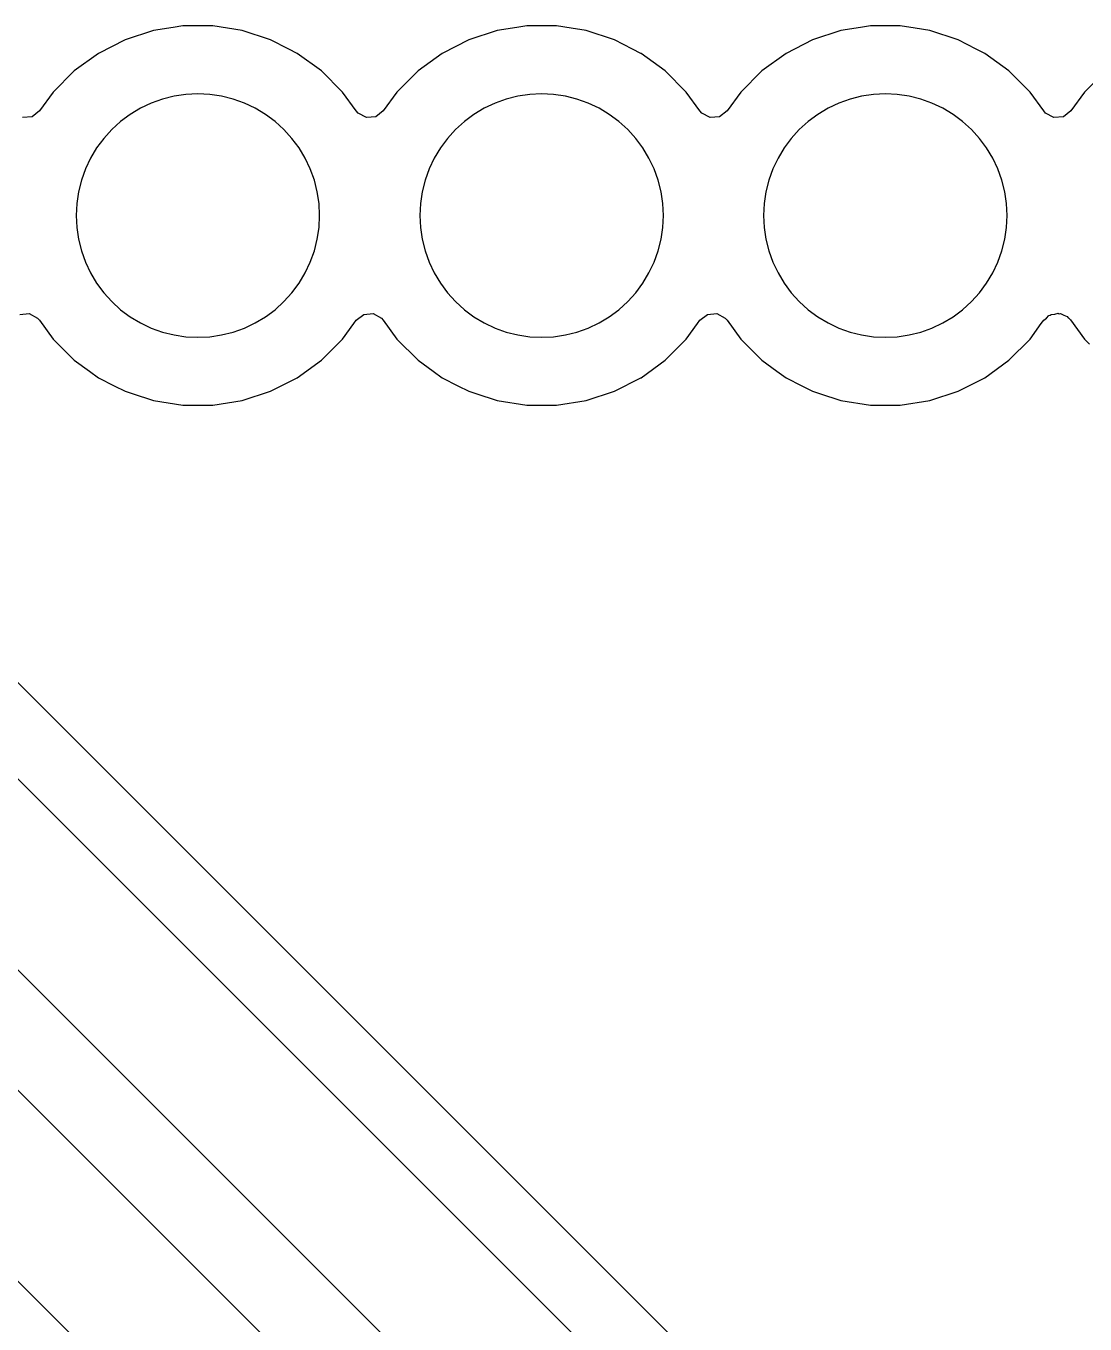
# Model space of a CAD drawing. Header units: metres. Extents: x 85.4 to 154.6, y -104.6 to -40.4.
# Drawn here: x 111.03 to 118.86, y -78.19 to -68.6 of the extents above; entities that cross this region are included whole.
import ezdxf

# ---------------------------------------------------------------- set-up
doc = ezdxf.new("R2010")
doc.units = ezdxf.units.M

msp = doc.modelspace()

# ---------------------------------------------------------------- linework, layer by layer
for points in [[(119.0073, -68.9314), (118.8514, -69.0873), (118.8514, -69.0873), (118.8514, -69.0873), (118.8514, -69.0873), (118.8514, -69.0873), (118.8514, -69.0873), (118.8514, -69.0873), (118.8514, -69.0873), (118.8514, -69.0873), (118.8514, -69.0873), (118.8514, -69.0873), (118.8514, -69.0873), (118.8514, -69.0873), (118.8514, -69.0873), (118.8513, -69.0873), (118.75, -69.2269), (118.6948, -69.2694), (118.6255, -69.2754), (118.5639, -69.2429), (118.5501, -69.2269), (118.4487, -69.0873), (118.4486, -69.0873), (118.4486, -69.0873), (118.4486, -69.0873), (118.4486, -69.0873), (118.4486, -69.0873), (118.4486, -69.0873), (118.4486, -69.0873), (118.4486, -69.0873), (118.4486, -69.0873), (118.4486, -69.0873), (118.4486, -69.0873), (118.4486, -69.0873), (118.4486, -69.0873), (118.4486, -69.0873), (118.2927, -68.9314), (118.2927, -68.9314), (118.2927, -68.9314), (118.2927, -68.9314), (118.2927, -68.9314), (118.2927, -68.9314), (118.2927, -68.9314), (118.2927, -68.9314), (118.2927, -68.9314), (118.2927, -68.9314), (118.2927, -68.9314), (118.2927, -68.9314), (118.2927, -68.9314), (118.2927, -68.9314), (118.2927, -68.9313), (118.1143, -68.8018), (118.1143, -68.8018), (118.1143, -68.8018), (118.1143, -68.8018), (118.1143, -68.8018), (118.1143, -68.8018), (118.1143, -68.8018), (118.1143, -68.8018), (118.1143, -68.8018), (118.1143, -68.8017), (118.1143, -68.8017), (118.1142, -68.8017), (118.1142, -68.8017), (118.0513, -68.7697), (117.9178, -68.7017), (117.9178, -68.7017), (117.9178, -68.7017), (117.9178, -68.7017), (117.9178, -68.7017), (117.9178, -68.7016), (117.9178, -68.7016), (117.9178, -68.7016), (117.9178, -68.7016), (117.9178, -68.7016), (117.9178, -68.7016), (117.9178, -68.7016), (117.9178, -68.7016), (117.9178, -68.7016), (117.9178, -68.7016), (117.9178, -68.7016), (117.9178, -68.7016), (117.9178, -68.7016), (117.9178, -68.7016), (117.7081, -68.6335), (117.7081, -68.6335), (117.7081, -68.6335), (117.7081, -68.6335), (117.7081, -68.6335), (117.7081, -68.6335), (117.7081, -68.6335), (117.7081, -68.6335), (117.7081, -68.6335), (117.708, -68.6335), (117.708, -68.6335), (117.708, -68.6335), (117.708, -68.6335), (117.708, -68.6335), (117.5992, -68.6162), (117.4903, -68.599), (117.4903, -68.599), (117.4903, -68.599), (117.4903, -68.599), (117.4903, -68.599), (117.4903, -68.599), (117.4903, -68.599), (117.4903, -68.599), (117.4903, -68.599), (117.4902, -68.599), (117.4902, -68.599), (117.4902, -68.599), (117.4902, -68.599), (117.4902, -68.599), (117.2698, -68.599), (117.2698, -68.599), (117.2698, -68.599), (117.2698, -68.599), (117.2698, -68.599), (117.2697, -68.599), (117.2697, -68.599), (117.2697, -68.599), (117.2697, -68.599), (117.2697, -68.599), (117.2697, -68.599), (117.2697, -68.599), (117.2697, -68.599), (117.2697, -68.599), (117.1971, -68.6105), (117.052, -68.6335), (117.052, -68.6335), (117.052, -68.6335), (117.0519, -68.6335), (117.0519, -68.6335), (117.0519, -68.6335), (117.0519, -68.6335), (117.0519, -68.6335), (117.0519, -68.6335), (117.0519, -68.6335), (117.0519, -68.6335), (117.0519, -68.6335), (117.0519, -68.6335), (117.0519, -68.6335), (116.8422, -68.7016), (116.8422, -68.7016), (116.8422, -68.7016), (116.8422, -68.7016), (116.8422, -68.7016), (116.8422, -68.7016), (116.8422, -68.7016), (116.8422, -68.7016), (116.8422, -68.7016), (116.8422, -68.7016), (116.8422, -68.7016), (116.8422, -68.7016), (116.8422, -68.7016), (116.8422, -68.7016), (116.8422, -68.7017), (116.8422, -68.7017), (116.8422, -68.7017), (116.8422, -68.7017), (116.8422, -68.7017), (116.6457, -68.8017), (116.6457, -68.8017), (116.6457, -68.8017), (116.6457, -68.8018), (116.6457, -68.8018), (116.6457, -68.8018), (116.6457, -68.8018), (116.6457, -68.8018), (116.6457, -68.8018), (116.6457, -68.8018), (116.6457, -68.8018), (116.6457, -68.8018), (116.6457, -68.8018), (116.6457, -68.8018), (116.4673, -68.9313), (116.4673, -68.9314), (116.4673, -68.9314), (116.4673, -68.9314), (116.4673, -68.9314), (116.4673, -68.9314), (116.4673, -68.9314), (116.4673, -68.9314), (116.4673, -68.9314), (116.4673, -68.9314), (116.4673, -68.9314), (116.4673, -68.9314), (116.4673, -68.9314), (116.4673, -68.9314), (116.4673, -68.9314), (116.3114, -69.0873), (116.3114, -69.0873), (116.3114, -69.0873), (116.3114, -69.0873), (116.3114, -69.0873), (116.3114, -69.0873), (116.3114, -69.0873), (116.3114, -69.0873), (116.3114, -69.0873), (116.3114, -69.0873), (116.3114, -69.0873), (116.3114, -69.0873), (116.3114, -69.0873), (116.3114, -69.0873), (116.3113, -69.0873), (116.21, -69.2269), (116.1548, -69.2694), (116.0855, -69.2754), (116.0239, -69.2429), (116.0101, -69.2269), (115.9087, -69.0873), (115.9086, -69.0873), (115.9086, -69.0873), (115.9086, -69.0873), (115.9086, -69.0873), (115.9086, -69.0873), (115.9086, -69.0873), (115.9086, -69.0873), (115.9086, -69.0873), (115.9086, -69.0873), (115.9086, -69.0873), (115.9086, -69.0873), (115.9086, -69.0873), (115.9086, -69.0873), (115.9086, -69.0873), (115.7527, -68.9314), (115.7527, -68.9314), (115.7527, -68.9314), (115.7527, -68.9314), (115.7527, -68.9314), (115.7527, -68.9314), (115.7527, -68.9314), (115.7527, -68.9314), (115.7527, -68.9314), (115.7527, -68.9314), (115.7527, -68.9314), (115.7527, -68.9314), (115.7527, -68.9314), (115.7527, -68.9314), (115.7527, -68.9313), (115.5743, -68.8018), (115.5743, -68.8018), (115.5743, -68.8018), (115.5743, -68.8018), (115.5743, -68.8018), (115.5743, -68.8018), (115.5743, -68.8018), (115.5743, -68.8018), (115.5743, -68.8018), (115.5743, -68.8017), (115.5743, -68.8017), (115.5742, -68.8017), (115.5742, -68.8017), (115.5113, -68.7697), (115.3778, -68.7017), (115.3778, -68.7017), (115.3778, -68.7017), (115.3778, -68.7017), (115.3778, -68.7017), (115.3778, -68.7016), (115.3778, -68.7016), (115.3778, -68.7016), (115.3778, -68.7016), (115.3778, -68.7016), (115.3778, -68.7016), (115.3778, -68.7016), (115.3778, -68.7016), (115.3778, -68.7016), (115.3778, -68.7016), (115.3778, -68.7016), (115.3778, -68.7016), (115.3778, -68.7016), (115.3778, -68.7016), (115.1681, -68.6335), (115.1681, -68.6335), (115.1681, -68.6335), (115.1681, -68.6335), (115.1681, -68.6335), (115.1681, -68.6335), (115.1681, -68.6335), (115.1681, -68.6335), (115.1681, -68.6335), (115.168, -68.6335), (115.168, -68.6335), (115.168, -68.6335), (115.168, -68.6335), (115.168, -68.6335), (115.0592, -68.6162), (114.9503, -68.599), (114.9503, -68.599), (114.9503, -68.599), (114.9503, -68.599), (114.9503, -68.599), (114.9503, -68.599), (114.9503, -68.599), (114.9503, -68.599), (114.9503, -68.599), (114.9502, -68.599), (114.9502, -68.599), (114.9502, -68.599), (114.9502, -68.599), (114.9502, -68.599), (114.7298, -68.599), (114.7298, -68.599), (114.7298, -68.599), (114.7298, -68.599), (114.7298, -68.599), (114.7297, -68.599), (114.7297, -68.599), (114.7297, -68.599), (114.7297, -68.599), (114.7297, -68.599), (114.7297, -68.599), (114.7297, -68.599), (114.7297, -68.599), (114.7297, -68.599), (114.6571, -68.6105), (114.512, -68.6335), (114.512, -68.6335), (114.512, -68.6335), (114.5119, -68.6335), (114.5119, -68.6335), (114.5119, -68.6335), (114.5119, -68.6335), (114.5119, -68.6335), (114.5119, -68.6335), (114.5119, -68.6335), (114.5119, -68.6335), (114.5119, -68.6335), (114.5119, -68.6335), (114.5119, -68.6335), (114.3022, -68.7016), (114.3022, -68.7016), (114.3022, -68.7016), (114.3022, -68.7016), (114.3022, -68.7016), (114.3022, -68.7016), (114.3022, -68.7016), (114.3022, -68.7016), (114.3022, -68.7016), (114.3022, -68.7016), (114.3022, -68.7016), (114.3022, -68.7016), (114.3022, -68.7016), (114.3022, -68.7016), (114.3022, -68.7017), (114.3022, -68.7017), (114.3022, -68.7017), (114.3022, -68.7017), (114.3022, -68.7017), (114.1057, -68.8017), (114.1057, -68.8017), (114.1057, -68.8017), (114.1057, -68.8018), (114.1057, -68.8018), (114.1057, -68.8018), (114.1057, -68.8018), (114.1057, -68.8018), (114.1057, -68.8018), (114.1057, -68.8018), (114.1057, -68.8018), (114.1057, -68.8018), (114.1057, -68.8018), (114.1057, -68.8018), (113.9273, -68.9313), (113.9273, -68.9314), (113.9273, -68.9314), (113.9273, -68.9314), (113.9273, -68.9314), (113.9273, -68.9314), (113.9273, -68.9314), (113.9273, -68.9314), (113.9273, -68.9314), (113.9273, -68.9314), (113.9273, -68.9314), (113.9273, -68.9314), (113.9273, -68.9314), (113.9273, -68.9314), (113.9273, -68.9314), (113.7714, -69.0873), (113.7714, -69.0873), (113.7714, -69.0873), (113.7714, -69.0873), (113.7714, -69.0873), (113.7714, -69.0873), (113.7714, -69.0873), (113.7714, -69.0873), (113.7714, -69.0873), (113.7714, -69.0873), (113.7714, -69.0873), (113.7714, -69.0873), (113.7714, -69.0873), (113.7714, -69.0873), (113.7713, -69.0873), (113.67, -69.2269), (113.6148, -69.2694), (113.5455, -69.2754), (113.4839, -69.2429), (113.4701, -69.2269), (113.3687, -69.0873), (113.3686, -69.0873), (113.3686, -69.0873), (113.3686, -69.0873), (113.3686, -69.0873), (113.3686, -69.0873), (113.3686, -69.0873), (113.3686, -69.0873), (113.3686, -69.0873), (113.3686, -69.0873), (113.3686, -69.0873), (113.3686, -69.0873), (113.3686, -69.0873), (113.3686, -69.0873), (113.3686, -69.0873), (113.2127, -68.9314), (113.2127, -68.9314), (113.2127, -68.9314), (113.2127, -68.9314), (113.2127, -68.9314), (113.2127, -68.9314), (113.2127, -68.9314), (113.2127, -68.9314), (113.2127, -68.9314), (113.2127, -68.9314), (113.2127, -68.9314), (113.2127, -68.9314), (113.2127, -68.9314), (113.2127, -68.9314), (113.2127, -68.9313), (113.0343, -68.8018), (113.0343, -68.8018), (113.0343, -68.8018), (113.0343, -68.8018), (113.0343, -68.8018), (113.0343, -68.8018), (113.0343, -68.8018), (113.0343, -68.8018), (113.0343, -68.8018), (113.0343, -68.8017), (113.0343, -68.8017), (113.0342, -68.8017), (113.0342, -68.8017), (112.9713, -68.7697), (112.8378, -68.7017), (112.8378, -68.7017), (112.8378, -68.7017), (112.8378, -68.7017), (112.8378, -68.7017), (112.8378, -68.7016), (112.8378, -68.7016), (112.8378, -68.7016), (112.8378, -68.7016), (112.8378, -68.7016), (112.8378, -68.7016), (112.8378, -68.7016), (112.8378, -68.7016), (112.8378, -68.7016), (112.8378, -68.7016), (112.8378, -68.7016), (112.8378, -68.7016), (112.8378, -68.7016), (112.8378, -68.7016), (112.6281, -68.6335), (112.6281, -68.6335), (112.6281, -68.6335), (112.6281, -68.6335), (112.6281, -68.6335), (112.6281, -68.6335), (112.6281, -68.6335), (112.6281, -68.6335), (112.6281, -68.6335), (112.628, -68.6335), (112.628, -68.6335), (112.628, -68.6335), (112.628, -68.6335), (112.628, -68.6335), (112.5192, -68.6162), (112.4103, -68.599), (112.4103, -68.599), (112.4103, -68.599), (112.4103, -68.599), (112.4103, -68.599), (112.4103, -68.599), (112.4103, -68.599), (112.4103, -68.599), (112.4103, -68.599), (112.4102, -68.599), (112.4102, -68.599), (112.4102, -68.599), (112.4102, -68.599), (112.4102, -68.599), (112.1898, -68.599), (112.1898, -68.599), (112.1898, -68.599), (112.1898, -68.599), (112.1898, -68.599), (112.1897, -68.599), (112.1897, -68.599), (112.1897, -68.599), (112.1897, -68.599), (112.1897, -68.599), (112.1897, -68.599), (112.1897, -68.599), (112.1897, -68.599), (112.1897, -68.599), (112.1171, -68.6105), (111.972, -68.6335), (111.972, -68.6335), (111.972, -68.6335), (111.9719, -68.6335), (111.9719, -68.6335), (111.9719, -68.6335), (111.9719, -68.6335), (111.9719, -68.6335), (111.9719, -68.6335), (111.9719, -68.6335), (111.9719, -68.6335), (111.9719, -68.6335), (111.9719, -68.6335), (111.9719, -68.6335), (111.7622, -68.7016), (111.7622, -68.7016), (111.7622, -68.7016), (111.7622, -68.7016), (111.7622, -68.7016), (111.7622, -68.7016), (111.7622, -68.7016), (111.7622, -68.7016), (111.7622, -68.7016), (111.7622, -68.7016), (111.7622, -68.7016), (111.7622, -68.7016), (111.7622, -68.7016), (111.7622, -68.7016), (111.7622, -68.7017), (111.7622, -68.7017), (111.7622, -68.7017), (111.7622, -68.7017), (111.7622, -68.7017), (111.5657, -68.8017), (111.5657, -68.8017), (111.5657, -68.8017), (111.5657, -68.8018), (111.5657, -68.8018), (111.5657, -68.8018), (111.5657, -68.8018), (111.5657, -68.8018), (111.5657, -68.8018), (111.5657, -68.8018), (111.5657, -68.8018), (111.5657, -68.8018), (111.5657, -68.8018), (111.5657, -68.8018), (111.3873, -68.9313), (111.3873, -68.9314), (111.3873, -68.9314), (111.3873, -68.9314), (111.3873, -68.9314), (111.3873, -68.9314), (111.3873, -68.9314), (111.3873, -68.9314), (111.3873, -68.9314), (111.3873, -68.9314), (111.3873, -68.9314), (111.3873, -68.9314), (111.3873, -68.9314), (111.3873, -68.9314), (111.3873, -68.9314), (111.2314, -69.0873), (111.2314, -69.0873), (111.2314, -69.0873), (111.2314, -69.0873), (111.2314, -69.0873), (111.2314, -69.0873), (111.2314, -69.0873), (111.2314, -69.0873), (111.2314, -69.0873), (111.2314, -69.0873), (111.2314, -69.0873), (111.2314, -69.0873), (111.2314, -69.0873), (111.2314, -69.0873), (111.2313, -69.0873), (111.13, -69.2269), (111.0748, -69.2694), (111.0055, -69.2754)], [(113.1995, -70), (113.1952, -69.9118), (113.1822, -69.8245), (113.1608, -69.7389), (113.131, -69.6558), (113.0933, -69.576), (113.0479, -69.5003), (112.9953, -69.4294), (112.936, -69.364), (112.8706, -69.3047), (112.7997, -69.2521), (112.724, -69.2067), (112.6442, -69.169), (112.5611, -69.1392), (112.4755, -69.1178), (112.3882, -69.1048), (112.3, -69.1005), (112.2118, -69.1048), (112.1245, -69.1178), (112.0389, -69.1392), (111.9558, -69.169), (111.876, -69.2067), (111.8003, -69.2521), (111.7294, -69.3047), (111.664, -69.364), (111.6047, -69.4294), (111.5521, -69.5003), (111.5067, -69.576), (111.469, -69.6558), (111.4392, -69.7389), (111.4178, -69.8245), (111.4048, -69.9118), (111.4005, -70), (111.4048, -70.0882), (111.4178, -70.1755), (111.4392, -70.2611), (111.469, -70.3442), (111.5067, -70.424), (111.5521, -70.4997), (111.6047, -70.5706), (111.664, -70.636), (111.7294, -70.6953), (111.8003, -70.7479), (111.876, -70.7933), (111.9558, -70.831), (112.0389, -70.8608), (112.1245, -70.8822), (112.2118, -70.8952), (112.3, -70.8995), (112.3882, -70.8952), (112.4755, -70.8822), (112.5611, -70.8608), (112.6442, -70.831), (112.724, -70.7933), (112.7997, -70.7479), (112.8706, -70.6953), (112.936, -70.636), (112.9953, -70.5706), (113.0479, -70.4997), (113.0933, -70.424), (113.131, -70.3442), (113.1608, -70.2611), (113.1822, -70.1755), (113.1952, -70.0882), (113.1995, -70)], [(115.7395, -70), (115.7352, -69.9118), (115.7222, -69.8245), (115.7008, -69.7389), (115.671, -69.6558), (115.6333, -69.576), (115.5879, -69.5003), (115.5353, -69.4294), (115.476, -69.364), (115.4106, -69.3047), (115.3397, -69.2521), (115.264, -69.2067), (115.1842, -69.169), (115.1011, -69.1392), (115.0155, -69.1178), (114.9282, -69.1048), (114.84, -69.1005), (114.7518, -69.1048), (114.6645, -69.1178), (114.5789, -69.1392), (114.4958, -69.169), (114.416, -69.2067), (114.3403, -69.2521), (114.2694, -69.3047), (114.204, -69.364), (114.1447, -69.4294), (114.0921, -69.5003), (114.0467, -69.576), (114.009, -69.6558), (113.9792, -69.7389), (113.9578, -69.8245), (113.9448, -69.9118), (113.9405, -70), (113.9448, -70.0882), (113.9578, -70.1755), (113.9792, -70.2611), (114.009, -70.3442), (114.0467, -70.424), (114.0921, -70.4997), (114.1447, -70.5706), (114.204, -70.636), (114.2694, -70.6953), (114.3403, -70.7479), (114.416, -70.7933), (114.4958, -70.831), (114.5789, -70.8608), (114.6645, -70.8822), (114.7518, -70.8952), (114.84, -70.8995), (114.9282, -70.8952), (115.0155, -70.8822), (115.1011, -70.8608), (115.1842, -70.831), (115.264, -70.7933), (115.3397, -70.7479), (115.4106, -70.6953), (115.476, -70.636), (115.5353, -70.5706), (115.5879, -70.4997), (115.6333, -70.424), (115.671, -70.3442), (115.7008, -70.2611), (115.7222, -70.1755), (115.7352, -70.0882), (115.7395, -70)], [(118.2795, -70), (118.2752, -69.9118), (118.2622, -69.8245), (118.2408, -69.7389), (118.211, -69.6558), (118.1733, -69.576), (118.1279, -69.5003), (118.0753, -69.4294), (118.016, -69.364), (117.9506, -69.3047), (117.8797, -69.2521), (117.804, -69.2067), (117.7242, -69.169), (117.6411, -69.1392), (117.5555, -69.1178), (117.4682, -69.1048), (117.38, -69.1005), (117.2918, -69.1048), (117.2045, -69.1178), (117.1189, -69.1392), (117.0358, -69.169), (116.956, -69.2067), (116.8803, -69.2521), (116.8094, -69.3047), (116.744, -69.364), (116.6847, -69.4294), (116.6321, -69.5003), (116.5867, -69.576), (116.549, -69.6558), (116.5192, -69.7389), (116.4978, -69.8245), (116.4848, -69.9118), (116.4805, -70), (116.4848, -70.0882), (116.4978, -70.1755), (116.5192, -70.2611), (116.549, -70.3442), (116.5867, -70.424), (116.6321, -70.4997), (116.6847, -70.5706), (116.744, -70.636), (116.8094, -70.6953), (116.8803, -70.7479), (116.956, -70.7933), (117.0358, -70.831), (117.1189, -70.8608), (117.2045, -70.8822), (117.2918, -70.8952), (117.38, -70.8995), (117.4682, -70.8952), (117.5555, -70.8822), (117.6411, -70.8608), (117.7242, -70.831), (117.804, -70.7933), (117.8797, -70.7479), (117.9506, -70.6953), (118.016, -70.636), (118.0753, -70.5706), (118.1279, -70.4997), (118.1733, -70.424), (118.211, -70.3442), (118.2408, -70.2611), (118.2622, -70.1755), (118.2752, -70.0882), (118.2795, -70)], [(110.9852, -70.7306), (111.0545, -70.7246), (111.1161, -70.7571), (111.1299, -70.7731), (111.2313, -70.9127), (111.2314, -70.9127), (111.2314, -70.9127), (111.2314, -70.9127), (111.2314, -70.9127), (111.2314, -70.9127), (111.2314, -70.9127), (111.2314, -70.9127), (111.2314, -70.9127), (111.2314, -70.9127), (111.2314, -70.9127), (111.2314, -70.9127), (111.2314, -70.9127), (111.2314, -70.9127), (111.2314, -70.9127), (111.3873, -71.0686), (111.3873, -71.0686), (111.3873, -71.0686), (111.3873, -71.0686), (111.3873, -71.0686), (111.3873, -71.0686), (111.3873, -71.0686), (111.3873, -71.0686), (111.3873, -71.0686), (111.3873, -71.0686), (111.3873, -71.0686), (111.3873, -71.0686), (111.3873, -71.0686), (111.3873, -71.0686), (111.3873, -71.0687), (111.4985, -71.1494), (111.5657, -71.1982), (111.5657, -71.1982), (111.5657, -71.1982), (111.5657, -71.1982), (111.5657, -71.1982), (111.5657, -71.1982), (111.5657, -71.1982), (111.5657, -71.1982), (111.5657, -71.1982), (111.5657, -71.1983), (111.5657, -71.1983), (111.5657, -71.1983), (111.5657, -71.1983), (111.5658, -71.1983), (111.6814, -71.2572), (111.7622, -71.2983), (111.7622, -71.2983), (111.7622, -71.2983), (111.7622, -71.2983), (111.7622, -71.2983), (111.7622, -71.2984), (111.7622, -71.2984), (111.7622, -71.2984), (111.7622, -71.2984), (111.7622, -71.2984), (111.7622, -71.2984), (111.7622, -71.2984), (111.7622, -71.2984), (111.7622, -71.2984), (111.7622, -71.2984), (111.7622, -71.2984), (111.7622, -71.2984), (111.7622, -71.2984), (111.7622, -71.2984), (111.8142, -71.3153), (111.9719, -71.3665), (111.9719, -71.3665), (111.9719, -71.3665), (111.9719, -71.3665), (111.9719, -71.3665), (111.9719, -71.3665), (111.9719, -71.3665), (111.9719, -71.3665), (111.9719, -71.3665), (111.972, -71.3665), (111.972, -71.3665), (111.972, -71.3665), (111.972, -71.3665), (111.972, -71.3665), (112.1897, -71.401), (112.1897, -71.401), (112.1897, -71.401), (112.1897, -71.401), (112.1897, -71.401), (112.1897, -71.401), (112.1897, -71.401), (112.1897, -71.401), (112.1897, -71.401), (112.1898, -71.401), (112.1898, -71.401), (112.1898, -71.401), (112.1898, -71.401), (112.1898, -71.401), (112.4102, -71.401), (112.4102, -71.401), (112.4102, -71.401), (112.4102, -71.401), (112.4102, -71.401), (112.4103, -71.401), (112.4103, -71.401), (112.4103, -71.401), (112.4103, -71.401), (112.4103, -71.401), (112.4103, -71.401), (112.4103, -71.401), (112.4103, -71.401), (112.4103, -71.401), (112.628, -71.3665), (112.628, -71.3665), (112.628, -71.3665), (112.628, -71.3665), (112.628, -71.3665), (112.6281, -71.3665), (112.6281, -71.3665), (112.6281, -71.3665), (112.6281, -71.3665), (112.6281, -71.3665), (112.6281, -71.3665), (112.6281, -71.3665), (112.6281, -71.3665), (112.6281, -71.3665), (112.8378, -71.2984), (112.8378, -71.2984), (112.8378, -71.2984), (112.8378, -71.2984), (112.8378, -71.2984), (112.8378, -71.2984), (112.8378, -71.2984), (112.8378, -71.2984), (112.8378, -71.2984), (112.8378, -71.2983), (112.8378, -71.2983), (112.8378, -71.2983), (112.8378, -71.2983), (112.8378, -71.2983), (113.0342, -71.1983), (113.0343, -71.1983), (113.0343, -71.1983), (113.0343, -71.1983), (113.0343, -71.1983), (113.0343, -71.1982), (113.0343, -71.1982), (113.0343, -71.1982), (113.0343, -71.1982), (113.0343, -71.1982), (113.0343, -71.1982), (113.0343, -71.1982), (113.0343, -71.1982), (113.0343, -71.1982), (113.2127, -71.0686), (113.2127, -71.0686), (113.2127, -71.0686), (113.2127, -71.0686), (113.2127, -71.0686), (113.2127, -71.0686), (113.2127, -71.0686), (113.2127, -71.0686), (113.2127, -71.0686), (113.2127, -71.0686), (113.2127, -71.0686), (113.2127, -71.0686), (113.2127, -71.0686), (113.2127, -71.0686), (113.3686, -70.9127), (113.3686, -70.9127), (113.3686, -70.9127), (113.3686, -70.9127), (113.3686, -70.9127), (113.3686, -70.9127), (113.3686, -70.9127), (113.3686, -70.9127), (113.3686, -70.9127), (113.3686, -70.9127), (113.3686, -70.9127), (113.3686, -70.9127), (113.3686, -70.9127), (113.3686, -70.9127), (113.4521, -70.7978), (113.47, -70.7731), (113.5252, -70.7306), (113.5945, -70.7246), (113.6561, -70.7571), (113.6699, -70.7731), (113.7713, -70.9127), (113.7714, -70.9127), (113.7714, -70.9127), (113.7714, -70.9127), (113.7714, -70.9127), (113.7714, -70.9127), (113.7714, -70.9127), (113.7714, -70.9127), (113.7714, -70.9127), (113.7714, -70.9127), (113.7714, -70.9127), (113.7714, -70.9127), (113.7714, -70.9127), (113.7714, -70.9127), (113.7714, -70.9127), (113.9273, -71.0686), (113.9273, -71.0686), (113.9273, -71.0686), (113.9273, -71.0686), (113.9273, -71.0686), (113.9273, -71.0686), (113.9273, -71.0686), (113.9273, -71.0686), (113.9273, -71.0686), (113.9273, -71.0686), (113.9273, -71.0686), (113.9273, -71.0686), (113.9273, -71.0686), (113.9273, -71.0686), (113.9273, -71.0687), (114.0385, -71.1494), (114.1057, -71.1982), (114.1057, -71.1982), (114.1057, -71.1982), (114.1057, -71.1982), (114.1057, -71.1982), (114.1057, -71.1982), (114.1057, -71.1982), (114.1057, -71.1982), (114.1057, -71.1982), (114.1057, -71.1983), (114.1057, -71.1983), (114.1057, -71.1983), (114.1057, -71.1983), (114.1058, -71.1983), (114.2214, -71.2572), (114.3022, -71.2983), (114.3022, -71.2983), (114.3022, -71.2983), (114.3022, -71.2983), (114.3022, -71.2983), (114.3022, -71.2984), (114.3022, -71.2984), (114.3022, -71.2984), (114.3022, -71.2984), (114.3022, -71.2984), (114.3022, -71.2984), (114.3022, -71.2984), (114.3022, -71.2984), (114.3022, -71.2984), (114.3022, -71.2984), (114.3022, -71.2984), (114.3022, -71.2984), (114.3022, -71.2984), (114.3022, -71.2984), (114.3542, -71.3153), (114.5119, -71.3665), (114.5119, -71.3665), (114.5119, -71.3665), (114.5119, -71.3665), (114.5119, -71.3665), (114.5119, -71.3665), (114.5119, -71.3665), (114.5119, -71.3665), (114.5119, -71.3665), (114.512, -71.3665), (114.512, -71.3665), (114.512, -71.3665), (114.512, -71.3665), (114.512, -71.3665), (114.7297, -71.401), (114.7297, -71.401), (114.7297, -71.401), (114.7297, -71.401), (114.7297, -71.401), (114.7297, -71.401), (114.7297, -71.401), (114.7297, -71.401), (114.7297, -71.401), (114.7298, -71.401), (114.7298, -71.401), (114.7298, -71.401), (114.7298, -71.401), (114.7298, -71.401), (114.9502, -71.401), (114.9502, -71.401), (114.9502, -71.401), (114.9502, -71.401), (114.9502, -71.401), (114.9503, -71.401), (114.9503, -71.401), (114.9503, -71.401), (114.9503, -71.401), (114.9503, -71.401), (114.9503, -71.401), (114.9503, -71.401), (114.9503, -71.401), (114.9503, -71.401), (115.168, -71.3665), (115.168, -71.3665), (115.168, -71.3665), (115.168, -71.3665), (115.168, -71.3665), (115.1681, -71.3665), (115.1681, -71.3665), (115.1681, -71.3665), (115.1681, -71.3665), (115.1681, -71.3665), (115.1681, -71.3665), (115.1681, -71.3665), (115.1681, -71.3665), (115.1681, -71.3665), (115.3778, -71.2984), (115.3778, -71.2984), (115.3778, -71.2984), (115.3778, -71.2984), (115.3778, -71.2984), (115.3778, -71.2984), (115.3778, -71.2984), (115.3778, -71.2984), (115.3778, -71.2984), (115.3778, -71.2983), (115.3778, -71.2983), (115.3778, -71.2983), (115.3778, -71.2983), (115.3778, -71.2983), (115.5742, -71.1983), (115.5743, -71.1983), (115.5743, -71.1983), (115.5743, -71.1983), (115.5743, -71.1983), (115.5743, -71.1982), (115.5743, -71.1982), (115.5743, -71.1982), (115.5743, -71.1982), (115.5743, -71.1982), (115.5743, -71.1982), (115.5743, -71.1982), (115.5743, -71.1982), (115.5743, -71.1982), (115.7527, -71.0686), (115.7527, -71.0686), (115.7527, -71.0686), (115.7527, -71.0686), (115.7527, -71.0686), (115.7527, -71.0686), (115.7527, -71.0686), (115.7527, -71.0686), (115.7527, -71.0686), (115.7527, -71.0686), (115.7527, -71.0686), (115.7527, -71.0686), (115.7527, -71.0686), (115.7527, -71.0686), (115.9086, -70.9127), (115.9086, -70.9127), (115.9086, -70.9127), (115.9086, -70.9127), (115.9086, -70.9127), (115.9086, -70.9127), (115.9086, -70.9127), (115.9086, -70.9127), (115.9086, -70.9127), (115.9086, -70.9127), (115.9086, -70.9127), (115.9086, -70.9127), (115.9086, -70.9127), (115.9086, -70.9127), (115.9921, -70.7978), (116.01, -70.7731), (116.0652, -70.7306), (116.1345, -70.7246), (116.1961, -70.7571), (116.2099, -70.7731), (116.3113, -70.9127), (116.3114, -70.9127), (116.3114, -70.9127), (116.3114, -70.9127), (116.3114, -70.9127), (116.3114, -70.9127), (116.3114, -70.9127), (116.3114, -70.9127), (116.3114, -70.9127), (116.3114, -70.9127), (116.3114, -70.9127), (116.3114, -70.9127), (116.3114, -70.9127), (116.3114, -70.9127), (116.3114, -70.9127), (116.4673, -71.0686), (116.4673, -71.0686), (116.4673, -71.0686), (116.4673, -71.0686), (116.4673, -71.0686), (116.4673, -71.0686), (116.4673, -71.0686), (116.4673, -71.0686), (116.4673, -71.0686), (116.4673, -71.0686), (116.4673, -71.0686), (116.4673, -71.0686), (116.4673, -71.0686), (116.4673, -71.0686), (116.4673, -71.0687), (116.5785, -71.1494), (116.6457, -71.1982), (116.6457, -71.1982), (116.6457, -71.1982), (116.6457, -71.1982), (116.6457, -71.1982), (116.6457, -71.1982), (116.6457, -71.1982), (116.6457, -71.1982), (116.6457, -71.1982), (116.6457, -71.1983), (116.6457, -71.1983), (116.6457, -71.1983), (116.6457, -71.1983), (116.6458, -71.1983), (116.7614, -71.2572), (116.8422, -71.2983), (116.8422, -71.2983), (116.8422, -71.2983), (116.8422, -71.2983), (116.8422, -71.2983), (116.8422, -71.2984), (116.8422, -71.2984), (116.8422, -71.2984), (116.8422, -71.2984), (116.8422, -71.2984), (116.8422, -71.2984), (116.8422, -71.2984), (116.8422, -71.2984), (116.8422, -71.2984), (116.8422, -71.2984), (116.8422, -71.2984), (116.8422, -71.2984), (116.8422, -71.2984), (116.8422, -71.2984), (116.8942, -71.3153), (117.0519, -71.3665), (117.0519, -71.3665), (117.0519, -71.3665), (117.0519, -71.3665), (117.0519, -71.3665), (117.0519, -71.3665), (117.0519, -71.3665), (117.0519, -71.3665), (117.0519, -71.3665), (117.052, -71.3665), (117.052, -71.3665), (117.052, -71.3665), (117.052, -71.3665), (117.052, -71.3665), (117.2697, -71.401), (117.2697, -71.401), (117.2697, -71.401), (117.2697, -71.401), (117.2697, -71.401), (117.2697, -71.401), (117.2697, -71.401), (117.2697, -71.401), (117.2697, -71.401), (117.2698, -71.401), (117.2698, -71.401), (117.2698, -71.401), (117.2698, -71.401), (117.2698, -71.401), (117.4902, -71.401), (117.4902, -71.401), (117.4902, -71.401), (117.4902, -71.401), (117.4902, -71.401), (117.4903, -71.401), (117.4903, -71.401), (117.4903, -71.401), (117.4903, -71.401), (117.4903, -71.401), (117.4903, -71.401), (117.4903, -71.401), (117.4903, -71.401), (117.4903, -71.401), (117.708, -71.3665), (117.708, -71.3665), (117.708, -71.3665), (117.708, -71.3665), (117.708, -71.3665), (117.7081, -71.3665), (117.7081, -71.3665), (117.7081, -71.3665), (117.7081, -71.3665), (117.7081, -71.3665), (117.7081, -71.3665), (117.7081, -71.3665), (117.7081, -71.3665), (117.7081, -71.3665), (117.9178, -71.2984), (117.9178, -71.2984), (117.9178, -71.2984), (117.9178, -71.2984), (117.9178, -71.2984), (117.9178, -71.2984), (117.9178, -71.2984), (117.9178, -71.2984), (117.9178, -71.2984), (117.9178, -71.2983), (117.9178, -71.2983), (117.9178, -71.2983), (117.9178, -71.2983), (117.9178, -71.2983), (118.1142, -71.1983), (118.1143, -71.1983), (118.1143, -71.1983), (118.1143, -71.1983), (118.1143, -71.1983), (118.1143, -71.1982), (118.1143, -71.1982), (118.1143, -71.1982), (118.1143, -71.1982), (118.1143, -71.1982), (118.1143, -71.1982), (118.1143, -71.1982), (118.1143, -71.1982), (118.1143, -71.1982), (118.2927, -71.0686), (118.2927, -71.0686), (118.2927, -71.0686), (118.2927, -71.0686), (118.2927, -71.0686), (118.2927, -71.0686), (118.2927, -71.0686), (118.2927, -71.0686), (118.2927, -71.0686), (118.2927, -71.0686), (118.2927, -71.0686), (118.2927, -71.0686), (118.2927, -71.0686), (118.2927, -71.0686), (118.4486, -70.9127), (118.4486, -70.9127), (118.4486, -70.9127), (118.4486, -70.9127), (118.4486, -70.9127), (118.4486, -70.9127), (118.4486, -70.9127), (118.4486, -70.9127), (118.4486, -70.9127), (118.4486, -70.9127), (118.4486, -70.9127), (118.4486, -70.9127), (118.4486, -70.9127), (118.4486, -70.9127), (118.5321, -70.7978), (118.55, -70.7731), (118.5706, -70.7573), (118.5706, -70.7573), (118.5706, -70.7573), (118.5706, -70.7573), (118.5706, -70.7573), (118.5706, -70.7573), (118.5706, -70.7572), (118.5706, -70.7572), (118.5706, -70.7572), (118.5706, -70.7572), (118.5706, -70.7572), (118.5706, -70.7572), (118.5706, -70.7572), (118.5706, -70.7572), (118.5885, -70.7386), (118.5976, -70.7364), (118.5976, -70.7364), (118.5976, -70.7364), (118.5976, -70.7364), (118.5976, -70.7364), (118.5976, -70.7364), (118.5976, -70.7364), (118.5976, -70.7364), (118.5977, -70.7364), (118.5977, -70.7363), (118.5977, -70.7363), (118.5977, -70.7363), (118.5977, -70.7363), (118.5977, -70.7363), (118.5977, -70.7363), (118.5977, -70.7363), (118.5977, -70.7363), (118.5977, -70.7363), (118.5977, -70.7363), (118.5977, -70.7363), (118.5978, -70.7363), (118.5978, -70.7363), (118.5978, -70.7363), (118.5978, -70.7363), (118.5978, -70.7363), (118.5978, -70.7363), (118.6052, -70.7306), (118.6309, -70.7284), (118.631, -70.7284), (118.631, -70.7284), (118.631, -70.7284), (118.631, -70.7284), (118.631, -70.7284), (118.631, -70.7283), (118.631, -70.7283), (118.631, -70.7283), (118.631, -70.7283), (118.631, -70.7283), (118.631, -70.7283), (118.631, -70.7283), (118.631, -70.7283), (118.6561, -70.7223), (118.665, -70.7254), (118.665, -70.7254), (118.665, -70.7254), (118.665, -70.7254), (118.665, -70.7254), (118.665, -70.7254), (118.665, -70.7254), (118.665, -70.7254), (118.665, -70.7254), (118.6651, -70.7254), (118.6651, -70.7254), (118.6651, -70.7254), (118.6651, -70.7254), (118.6651, -70.7254), (118.6651, -70.7254), (118.6651, -70.7254), (118.6651, -70.7254), (118.6651, -70.7254), (118.6651, -70.7254), (118.6651, -70.7254), (118.6652, -70.7254), (118.6652, -70.7254), (118.6652, -70.7254), (118.6652, -70.7254), (118.6652, -70.7254), (118.6652, -70.7254), (118.6745, -70.7246), (118.6974, -70.7367), (118.6974, -70.7367), (118.6974, -70.7367), (118.6974, -70.7367), (118.6974, -70.7367), (118.6974, -70.7367), (118.6974, -70.7367), (118.6974, -70.7367), (118.6974, -70.7367), (118.6974, -70.7367), (118.6974, -70.7367), (118.6974, -70.7367), (118.6974, -70.7367), (118.6974, -70.7367), (118.7219, -70.7452), (118.7312, -70.7545), (118.7313, -70.7545), (118.7313, -70.7545), (118.7313, -70.7545), (118.7313, -70.7545), (118.7313, -70.7545), (118.7313, -70.7545), (118.7313, -70.7545), (118.7313, -70.7546), (118.7313, -70.7546), (118.7313, -70.7546), (118.7313, -70.7546), (118.7313, -70.7546), (118.7313, -70.7546), (118.7313, -70.7546), (118.7313, -70.7546), (118.7313, -70.7546), (118.7314, -70.7546), (118.7314, -70.7546), (118.7314, -70.7546), (118.7361, -70.7571), (118.7473, -70.7695), (118.7486, -70.7713), (118.8514, -70.9127), (118.8514, -70.9127), (118.8514, -70.9127), (118.8514, -70.9127), (118.8514, -70.9127), (118.8514, -70.9127), (118.8514, -70.9127), (118.8514, -70.9127), (118.8514, -70.9127), (118.8514, -70.9127), (118.8514, -70.9127), (118.8514, -70.9127), (118.8514, -70.9127), (118.8514, -70.9127), (118.8881, -70.9494)], [(129.3225, -91.8069), (109.0846, -71.5689)], [(128.8984, -92.0916), (108.6534, -71.8466)], [(108.0931, -72.6999), (128.0451, -92.6519)], [(123.8184, -89.3116), (107.9534, -73.4466)], [(107.3931, -74.2999), (122.9651, -89.8719)]]:
    msp.add_lwpolyline(points)

doc.saveas('drawing.dxf')
